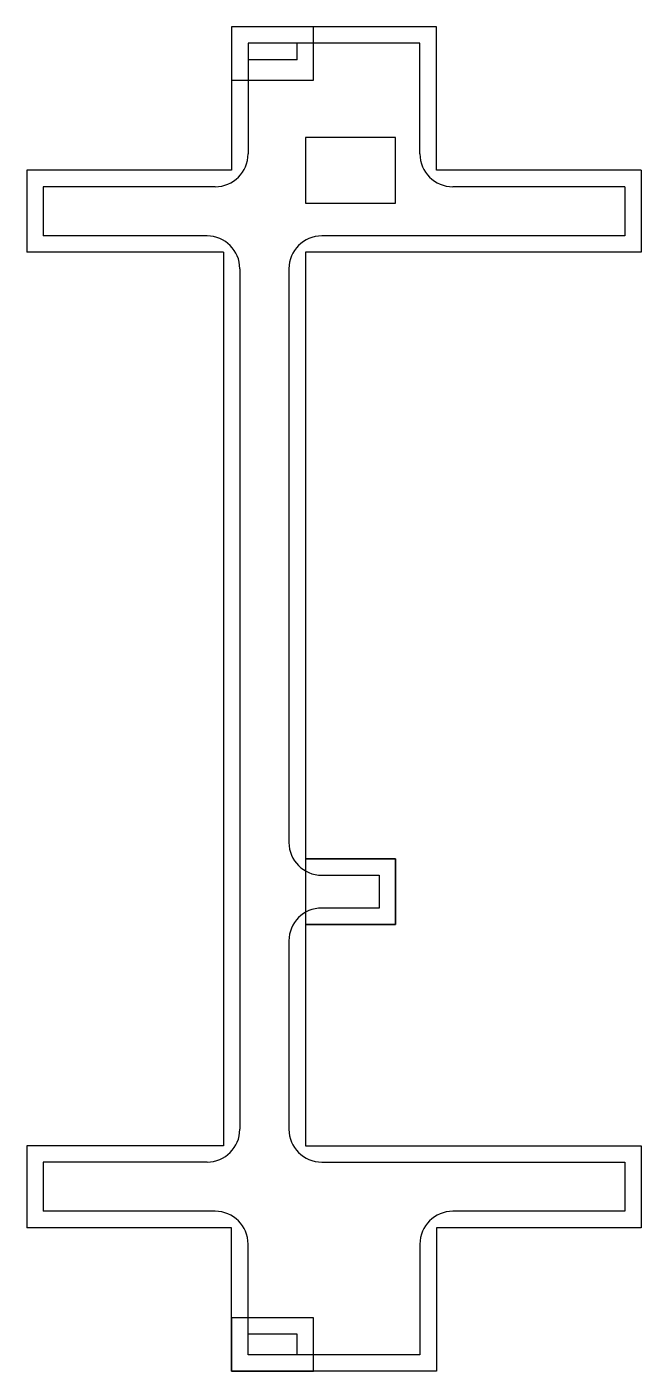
# Model space of a CAD drawing. Header units: millimetres. Extents: x -50 to 25, y -82 to 82.
import ezdxf

# ---------------------------------------------------------------- set-up
doc = ezdxf.new("R2010")
doc.units = ezdxf.units.MM
doc.layers.get('0').update_dxf_attribs({"lineweight": 25, "true_color": 0xffffff})
for name, color, linetype, lineweight, true_color in [('base fini', 1, 'Continuous', 25, 0xff0000), ('butee', 6, 'Continuous', 25, 0xff00ff), ('supp.pcb', 2, 'Continuous', 25, 0xffff00)]:
    doc.layers.add(name, color=color, linetype=linetype, lineweight=lineweight, true_color=true_color)

msp = doc.modelspace()

# ---------------------------------------------------------------- linework, layer by layer
for p, q in [((-2, 80), (-23, 80)), ((-23, 80), (-23, 66.5)), ((-2, 66.5), (-2, 80)), ((-27, 62.5), (-48, 62.5)), ((-48, 62.5), (-48, 56.5)), ((23, 62.5), (2, 62.5)), ((23, 62.5), (23, 56.5)), ((-28, 56.5), (-48, 56.5)), ((23, 56.5), (-14, 56.5)), ((-24, 52.5), (-24, -52.5)), ((-18, 52.5), (-18, -17.5)), ((-14, -21.5), (-7, -21.5)), ((-7, -21.5), (-7, -25.5)), ((-7, -25.5), (-14, -25.5)), ((-18, -29.5), (-18, -52.5)), ((-28, -56.5), (-48, -56.5)), ((-48, -56.5), (-48, -62.5)), ((-14, -56.5), (23, -56.5)), ((23, -56.5), (23, -62.5)), ((-27, -62.5), (-48, -62.5)), ((23, -62.5), (2, -62.5)), ((-23, -80), (-23, -66.5)), ((-2, -66.5), (-2, -80)), ((-2, -80), (-23, -80))]:
    msp.add_line(p, q)
for centre, start, end in [((-27, 66.5), 270, 0), ((2, 66.5), 180, 270), ((-28, 52.5), 0, 90), ((-14, 52.5), 90, 180), ((-14, -17.5), 180, 270), ((-14, -29.5), 90, 180), ((-28, -52.5), 270, 0), ((-14, -52.5), 180, 270), ((-27, -66.5), 0, 90), ((2, -66.5), 90, 180)]:
    msp.add_arc(centre, 4, start, end)
at = {"layer": 'base fini'}
for p, q in [((0, 82), (-25, 82)), ((-25, 82), (-25, 64.5)), ((-15, 82), (-25, 82)), ((-25, 82), (-25, 75.5)), ((-15, 75.5), (-15, 82)), ((0, 64.5), (0, 82)), ((-25, 75.5), (-15, 75.5)), ((-25, 64.5), (-50, 64.5)), ((-50, 64.5), (-50, 54.5)), ((25, 64.5), (0, 64.5)), ((25, 64.5), (25, 54.5)), ((-26, 54.5), (-50, 54.5)), ((-26, 54.5), (-26, -54.5)), ((-16, 54.5), (-16, -19.5)), ((0, 54.5), (-16, 54.5)), ((25, 54.5), (0, 54.5)), ((-16, -19.5), (-5, -19.5)), ((-5, -19.5), (-5, -27.5)), ((-16, -27.5), (-16, -54.5)), ((-5, -27.5), (-16, -27.5)), ((-26, -54.5), (-50, -54.5)), ((-50, -54.5), (-50, -64.5)), ((-16, -54.5), (25, -54.5)), ((25, -54.5), (25, -64.5)), ((-25, -64.5), (-50, -64.5)), ((-25, -82), (-25, -64.5)), ((25, -64.5), (0, -64.5)), ((0, -64.5), (0, -82)), ((-15, -75.5), (-25, -75.5)), ((-25, -75.5), (-25, -82)), ((-15, -82), (-15, -75.5)), ((0, -82), (-25, -82)), ((-25, -82), (-15, -82))]:
    msp.add_line(p, q, dxfattribs=at)
at = {"layer": 'butee'}
for p, q in [((-17, 78), (-17, 80)), ((-17, 78), (-23, 78)), ((-17, -77.5), (-23, -77.5)), ((-17, -80), (-17, -77.5))]:
    msp.add_line(p, q, dxfattribs=at)
at = {"layer": 'supp.pcb'}
for p, q in [((-5, 68.5), (-16, 68.5)), ((-16, 68.5), (-16, 60.5)), ((-5, 60.5), (-5, 68.5)), ((-16, 60.5), (-5, 60.5)), ((-5, -19.5), (-16, -19.5)), ((-16, -19.5), (-16, -27.5)), ((-5, -27.5), (-5, -19.5)), ((-16, -27.5), (-5, -27.5))]:
    msp.add_line(p, q, dxfattribs=at)

doc.saveas('drawing.dxf')
